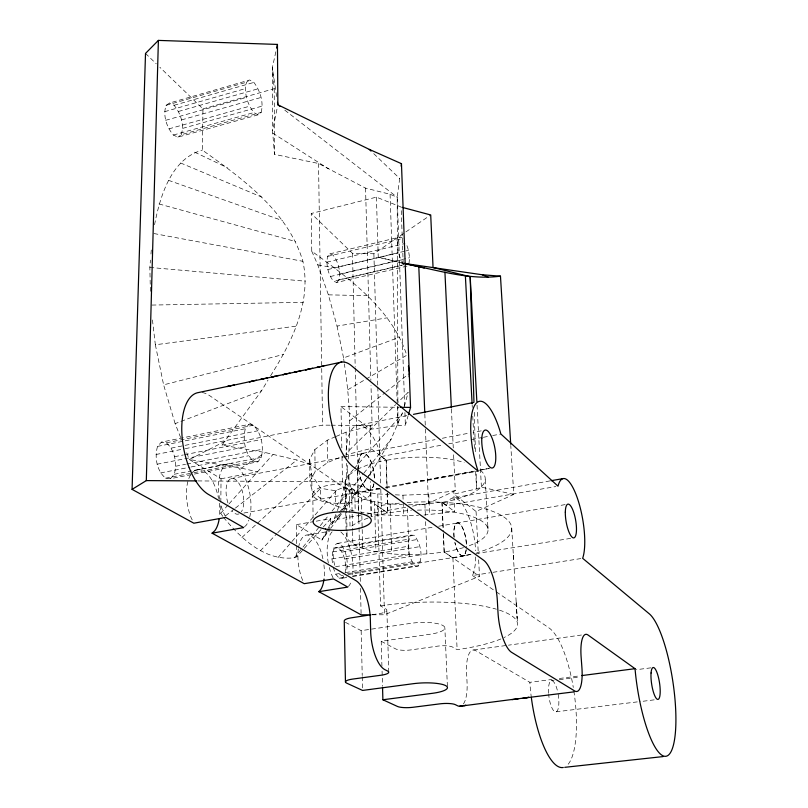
<?xml version="1.0" encoding="UTF-8"?>
<svg xmlns="http://www.w3.org/2000/svg" width="808" height="808" viewBox="0 0 808 808"><rect width="100%" height="100%" fill="white"/><g stroke="black" fill="none" stroke-linecap="round" stroke-linejoin="round"><path stroke-width="0.61" stroke-dasharray="4.04 3.03" d="M222.816 516.332L220.715 513.242L220.806 503.394M220.826 502.162L221.038 478.77L189.385 459.53L185.709 450.268M270.589 375.801C291.819 342.097 311.676 302.212 302.899 261.317C287.991 211.363 242.865 178.982 202.333 150.086L202.959 108.898L159.873 67.296M348.187 459.096C351.44 427.452 349.137 395.435 344.39 364.065M352.51 576.558L418.342 565.974C423.463 556.49 420.786 543.4 414.1 535.29L410.979 535.149L335.209 547.895L332.765 551.894L331.967 558.934L332.724 564.762M418.342 565.974L415.231 565.974C408.434 557.894 405.687 544.602 410.979 535.149M150.389 291.284L149.844 267.438L150.45 260.125M150.965 254.035L151.47 247.935M409.01 263.489L409.555 257.712L408.505 250.318L406.151 243.258M328.008 528.503L330.23 524.291L330.795 518.615L314.857 521.413M345.077 572.902C346.42 564.297 345.006 554.339 338.603 547.976L335.209 547.895M337.34 510.575L340.491 502.404L346.087 477.811L347.622 464.085M397.869 401.485L397.203 197.273L400.011 176.053M341.34 511.757L344.784 505.323L346.208 493.526L343.703 487.305L335.28 490.719L320.614 488.284L311.747 474.851L309.656 459.348L314.857 449.571L327.21 440.259L334.987 436.916M336.744 282.446L338.976 279.81C340.673 271.276 338.471 261.964 333.068 255.136L329.886 253.853L327.594 256.409C325.836 265.004 328.058 274.427 333.563 281.275L336.744 282.446L407.02 266.115M261.307 457.399C263.852 446.309 261.641 433.452 253.389 425.23L248.753 424.463L161.347 442.148L157.54 446.41C154.348 457.318 156.681 470.559 165.549 478.185L170.538 478.649L257.954 461.802L261.307 457.399L192.647 470.7M257.954 461.802L253.328 461.227C244.854 453.025 242.632 439.906 245.309 428.725L248.753 424.463M261.146 112.433C263.852 102.03 260.206 90.799 253.894 82.406L249.652 79.992L169.498 103.04L166.034 105.363C162.721 115.605 166.579 127.068 173.367 135.037L177.901 137.148L258.075 114.827L261.146 112.433L181.285 134.694L177.901 137.148M258.075 114.827L253.843 112.565C247.399 104.141 243.673 92.738 246.511 82.254L249.652 79.992M170.538 478.649L174.255 474.256C177.306 463.439 174.993 450.47 166.347 442.814L161.347 442.148M404.697 406.272L397.203 197.273L390.072 194.263L365.539 188.113L318.524 163.489L274.488 154.358L272.559 130.724L277.366 107.252M181.285 134.694C184.446 124.533 180.679 113.251 174.043 105.293L169.498 103.04M154.54 224.755C160.115 196.324 171.033 158.873 202.333 150.086M275.831 51.783L272.336 67.731L272.559 130.724M367.064 478.265L372.165 471.155L391.234 438.946L403.071 411.282M404.343 406.545L408.161 392.345L396.536 403.768M341.824 447.986L340.976 406.596L370.316 429.3L397.95 425.442L405.374 425.159L408.111 415.767M327.806 530.705L332.401 523.402L336.896 511.737M327.452 529.553L321.897 540.087L296.475 524.634L296.657 544.43M360.721 515.171L337.32 519.271L340.764 512.838M354.045 510.949L335.562 505.909L320.766 498.829L311.939 490.395L309.919 481.124L315.15 471.62L327.583 462.56L344.329 455.581M409.373 554.601L333.037 567.105L335.684 574.165L339.178 578.205L342.572 578.154L343.764 576.114M310.797 464.782L296.889 460.035L265.408 452.581L221.937 445.117L261.58 390.729L268.014 380.063M346.117 530.452L345.097 481.346L348.915 475.064L355.51 470.438M327.149 531.745L321.897 540.087L329.916 529.422M330.644 528.452L342.299 512.807M343.026 511.787L366.337 479.275M332.401 523.402L339.895 513.545M342.905 509.606L367.66 477.063M368.408 476.084L372.165 471.155M330.23 524.291L338.653 513.302M339.421 512.312L344.784 505.323M340.491 502.404L363.125 474.094M363.913 473.114L391.234 438.946M327.594 256.409L403.101 238.38L400.152 236.996L398.112 239.532C396.688 248.288 398.859 257.671 404.081 264.842L333.563 281.275M223.513 517.373C241.006 538.411 264.64 561.409 294.375 557.773L302.232 548.036M303.01 547.067L319.503 526.624M320.291 525.655L328.927 514.949M332.068 511.05L346.208 493.526M337.32 519.271L340.118 515.847M277.942 557.601L291.112 542.481M291.93 541.532L336.381 490.486M346.087 477.811L353.55 469.327M354.379 468.377L402.435 413.646M220.715 513.242L228.25 504.778M229.088 503.828L273.043 454.389M294.375 557.773L296.768 556.803L303.404 549.349M304.232 548.42L322.493 527.927M323.321 526.998L330.795 518.615M348.349 586.436L349.531 585.123A29.765 12.191 80.9 0 0 351.48 580.548M260.277 550.874L276.892 533.634M277.76 532.735L320.614 488.284L320.766 498.829M349.157 450.359L395.647 404.646M244.531 526.786L246.268 525.17A33.29 15.382 79.8 0 0 248.814 520.14M241.915 537.421L311.625 473.781M349.723 420.766L385.002 392.739M385.982 391.961L409.505 373.276M225.493 515.817L234.421 508.848M235.411 508.07L296.889 460.035M376.417 197.152L378.245 257.207L403.192 263.246L401.121 207.04L376.417 197.152L311.242 213.494L352.48 253.318L373.882 253.762L404.879 232.603M405.909 231.896L430.714 214.968M225.109 441.239L189.385 459.53L241.35 468.135L265.408 452.581M368.004 518.069L358.651 521.574L350.046 527.109L349.743 513.484M347.834 389.729L364.984 379.689M366.054 379.063L406.788 355.227C391.617 308.858 349.561 278.72 311.757 251.207L311.242 213.494M412.444 506.111L428.462 503.313L455.288 490.638L453.5 452.965M455.288 490.638L453.732 490.991L453.884 494.142L476.053 511.454L513.767 494.425L510.787 445.511M336.098 436.441L346.087 432.139L372.124 425.604L371.003 385.396M357.399 469.125L370.084 463.974L386.093 460.025L386.971 488.375M372.195 614.797L384.487 614.767L479.518 576.306L478.589 558.843M180.649 437.532L175.124 423.634L261.58 390.729M344.218 362.832L343.562 357.944L399.738 337.118M513.767 494.425L481.416 487.133L476.579 488.911L453.884 494.142L454.702 511.706L423.432 515.08M166.034 105.363L246.511 82.254M174.043 105.293L253.894 82.406M164.63 111.686L245.329 88.627M178.457 111.464L258.085 88.789M202.959 108.898L274.225 88.688L272.336 67.731L276.76 97.374M165.66 120.321L246.45 97.415M181.588 119.897L261.146 97.435M168.872 128.886L249.581 106.202M182.628 128.381L262.257 106.07M173.367 135.037L253.843 112.565M175.124 423.634L163.61 384.85L283.457 354.47M386.093 460.025L370.842 448.531L346.561 454.651L346.087 432.139M329.886 253.853L400.152 236.996M326.836 262.156L404.929 243.551M338.714 266.802L404.838 251.187M406.06 250.904L408.505 250.318M327.826 269.539L398.586 252.833M339.693 274.084L409.555 257.712M330.29 276.548L400.99 259.984M338.976 279.81L404.101 264.63M387.123 493.304L387.729 513.029L371.508 516.756L370.559 481.568M481.214 430.856L473.054 432.431M483.154 469.65L478.679 470.286L489.719 468.468M442.38 438.269L468.983 433.159M378.306 488.507L376.69 488.729L381.063 488.113L368.882 490.163M385.456 487.214L475.75 470.993M565.095 504.616L456.974 522.958M166.347 442.814L253.389 425.23M157.54 446.41L245.309 428.725M171.195 448.137L257.974 430.745M155.974 454.5L184.093 448.884M185.315 448.642L244.016 436.926M221.937 445.117L322.594 425.119L330.028 425.19M174.619 456.692L183.295 454.975M184.527 454.732L261.307 439.522M157.095 464.216L245.248 446.854M406.788 415.666L357.742 425.311M175.74 466.226L185.517 464.317M186.739 464.075L262.529 449.248M160.61 472.912L189.961 467.196M191.183 466.953L248.672 455.762M174.255 474.256L191.425 470.933M195.425 470.286L227.008 464.166M165.549 478.185L192.748 472.933M193.981 472.69L253.328 461.227M221.038 478.77L257.54 471.832L241.35 468.135M231.027 478.609L342.632 457.389M343.875 457.156L362.479 453.611M362.903 453.298L435.047 439.663M346.087 457.298A47.258 18.352 79.6 0 1 358.621 425.23A47.258 18.352 79.6 0 1 381.235 456.54L443.057 444.895M448.773 443.814L469.458 439.926M471.771 439.481L482.204 437.522M483.366 437.3L489.183 436.209M492.688 435.542L500.869 434.007M243.905 513.029L370.508 490.103M202.192 392.536A52.985 24.967 78.7 0 1 209.666 395.668L353.046 493.799L380.992 488.749M385.679 487.901L478.114 471.205M549.955 480.901L452.409 498.031M296.475 524.634L313.635 521.625M366.882 514.1L407.525 506.98M480.386 470.276A70.124 23.897 -2.1 0 1 442.067 502.344L446.38 505.586L555.843 486.547M464.58 555.47L465.145 555.369L462.459 555.823L471.468 554.379M307.868 535.007L329.482 531.27M581.447 635.017L508.474 645.178M337.401 543.42L433.724 527.058M438.663 526.22L457.187 523.069M338.603 547.976L414.1 535.29M332.765 551.894L408.818 539.158M342.057 552.066L417.342 539.491M311.757 251.207L317.776 264.852L328.391 294.839L337.037 326.089L387.315 317.807M331.967 558.934L408.232 546.289M344.652 559.045L419.867 546.622M345.713 567.085L420.998 554.793M335.684 574.165L339.37 573.569M345.521 572.569L411.949 561.812M347.43 573.67L420.453 561.873M348.086 574.549L463.206 555.904M339.178 578.205L346.541 577.023M352.672 576.033L415.231 565.974M342.572 578.154L346.299 577.558M475.71 556.985A42.107 14.433 80.5 0 1 472.468 575.528L489.931 572.801M493.021 572.317L582.649 558.298M372.165 614.676L379.538 613.565A12.595 3.414 -1.7 0 0 385.769 608.879L380.528 605.889L377.679 506.05A94.718 29.633 -2.1 0 1 401.031 503.01M559.277 679.7L579.821 676.983M570.589 538.38L475.962 553.631M654.177 699.849L639.926 701.647M345.45 622.352L361.156 630.654L411.019 623.311A24.189 6.292 -2.1 0 1 442.895 625.513A24.189 6.292 -2.1 0 1 430.129 634.23L381.224 641.279L381.931 666.166M637.27 701.889L556.268 711.787M474.619 471.155L471.246 471.63L472.761 471.428M468.317 472.337L463.812 472.973L465.347 472.761M460.903 473.68L456.409 474.316L457.964 474.104M453.52 475.013L449.026 475.649L450.601 475.437M446.168 476.346L441.673 476.983L443.259 476.76M438.835 477.669L434.351 478.306L435.946 478.084M431.522 478.993L427.048 479.629L428.664 479.397M424.24 480.305L419.766 480.942L421.402 480.709M416.979 481.619L412.514 482.255L414.161 482.022M405.293 483.558L409.747 482.921M473.69 649.986L506.707 645.42M488.749 468.6L485.82 468.994L487.274 468.802M152.449 319.978L155.348 344.784L296.475 326.089M463.418 703.93A29.512 10.413 82.3 0 0 467.064 682.679L466.58 672.519A28.613 9.777 82.2 0 1 475.68 650.632L529.866 682.316L551.985 679.447M559.399 678.488L579.316 675.902M395.395 494.809L402.95 495.193L428.755 494.193L453.732 490.991M408.555 504.849L424.907 504.222L441.915 502.071L454.702 511.706M551.147 680.73L553.995 680.376M346.167 532.967L347.177 538.714C358.409 550.793 376.407 551.642 391.729 553.924C409.212 555.197 426.786 554.54 444.117 551.935L479.518 576.306M650.844 667.842L636.351 669.691M360.075 511.969L378.376 514.625L403.667 515.827L418.483 515.262M151.975 305.071L303.364 302.323M197.879 480.922L342.521 481.851L387.729 513.029M331.26 425.2L372.124 425.604M340.976 406.596L399.364 407.283M328.391 294.839L367.347 295.698M343.703 487.305L354.722 490.426L377.78 493.92L389.103 494.486M345.097 481.346L346.097 487.547C360.045 502.829 383.113 503.273 402.404 504.657M149.844 267.438L305.363 281.184M317.776 264.852L335.31 268.054M153.924 233.542L302.899 261.317M401.041 262.964L403.475 263.489M378.245 257.207L404.495 263.408M159.024 203.959L295.688 241.552M168.468 180.305L282.649 220.665M180.527 162.943L261.479 196.98M194.637 152.167L227.401 167.721M381.224 641.279L395.668 648.915A11.635 2.909 -1.9 0 0 410.939 649.905L437.582 646.148A11.575 2.879 -2.2 0 1 452.763 647.158L457.126 649.652A96.889 25.23 -2.1 0 0 500.99 638.896M272.73 133.098L328.422 168.791M472.468 575.528L495.243 591.123M496.274 591.83L549.066 627.967A71.346 21.523 82 0 1 573.286 687.436M377.679 506.05L387.891 513.09A70.993 22.2 -2.1 0 1 411.363 510.424M443.481 534.482L444.259 551.985L452.904 557.954A94.718 29.633 -2.1 0 0 471.226 554.217M381.235 456.54L386.254 460.318A70.124 23.897 -2.1 0 1 464.166 462.459M284.83 110.181L397.203 197.273M373.73 153.661L399.718 178.528M145.511 53.429L156.287 63.822M192.203 519.898L191.122 517.706A33.027 15.847 79.8 0 1 190.627 474.851M225.311 516.312L223.17 511.868A33.29 15.382 79.8 0 1 220.564 503.687M302.808 580.508L301.859 578.407A29.563 12.574 81 0 1 298.364 548.753M333.048 577.892L331.169 573.65A29.765 12.191 80.9 0 1 329.028 566.368M337.037 326.089L343.562 357.944M155.348 344.784L163.61 384.85M516.464 606.323L516.09 601.031L517.524 623.867M513.615 559.389L513.231 553.874L516.211 602.596M517.11 617.554L516.999 616.039L517.292 620.12M516.878 613.262L516.595 609.373L516.696 610.888M487.911 527.907L487.82 526.432L487.981 529.159L485.164 477.892M511.727 528.028L513.363 555.55M388.749 672.145L386.881 610.151M477.043 405.222L481.416 487.133M472.155 404.919L472.286 407.424M472.751 416.201L474.468 448.794M475.649 471.367L476.579 488.911L476.084 472.589M476.053 511.454L478.326 553.854M447.39 686.285L444.854 627.745M451.419 409.02L453.268 447.945M452.904 557.954L457.126 649.652M442.067 502.344L443.259 529.503M441.915 502.071L443.239 531.987M443.289 533.24L444.117 551.935M428.755 494.193L429.604 514.837M424.816 413.989L425.382 427.826M425.432 429.088L428.462 503.313M424.907 504.222L425.412 516.666M425.604 521.645L426.897 553.985M404.919 412.565L405.374 425.159M407.434 508.636L409.08 554.662M402.95 495.193L403.162 501.263M403.202 502.475L403.667 515.827M390.072 194.263L397.142 401.566M397.314 406.596L397.95 425.442L397.889 406.535M390.153 504.061L391.729 553.924M386.254 460.318L387.133 488.648M387.264 492.88L387.891 513.09M474.266 412.322L475.518 453.753M373.882 253.762L377.76 385.83M377.801 387.093L380.649 483.952M380.79 488.981L384.487 614.767M377.78 493.92L378.376 514.625M382.073 671.135L382.507 686.073M374.538 501.738L375.922 551.813M365.539 188.113L370.872 380.366M370.216 425.877L370.842 448.531M370.084 463.974L370.418 476.538M370.418 493.981A28.906 9.686 -1.2 0 1 324.998 501.909A28.906 9.686 -1.2 0 1 329.492 485.113A28.906 9.686 -1.2 0 1 370.418 493.981L371.024 516.383M361.418 498.061L361.822 514.433M361.853 515.686L362.166 528.28M362.196 529.543L362.661 548.43M352.48 253.318L355.187 366.68M355.217 367.943L357.631 468.701M357.661 469.963L358.651 511.535M358.681 512.787L359.015 526.644M359.045 527.907L360.338 582.073M360.489 588.365L361.095 613.555M357.459 471.62L358.469 514.08M358.5 515.322L358.651 521.574M361.156 630.654L362.226 675.488M362.257 676.74L362.519 687.951M354.722 490.426L355.197 511.262M351.702 493.234L352.147 513.04M352.177 514.272L352.53 530.361M352.561 531.603L352.833 543.986M348.915 475.064L349.723 512.242M346.097 487.547L347.016 531.23M347.046 532.472L347.177 538.714M342.006 456.762L342.521 481.851M335.28 490.719L335.562 505.909M327.21 440.259L327.583 462.56M318.524 163.489L321.695 367.256M321.715 368.519L322.594 425.119M314.857 449.571L315.15 471.62M312.787 493.668L313.09 517.403M311.747 474.851L311.939 490.395M309.656 459.348L309.919 481.124M296.667 545.663L296.768 556.803M274.225 88.688L274.488 154.358M373.912 483.871A18.746 7.282 79.5 0 1 366.428 489.113A18.746 7.282 79.5 0 1 358.934 471.185M358.782 469.973A18.746 7.282 79.5 0 1 365.317 453.904A18.746 7.282 79.5 0 1 374.346 478.386M466.186 549.864A16.705 5.717 80.4 0 1 461.045 555.46A16.705 5.717 80.4 0 1 454.843 542.208M454.035 536.785A16.705 5.717 80.4 0 1 459.267 523.554A16.705 5.717 80.4 0 1 466.418 545.228M238.936 513.928A18.15 8.393 79.8 0 1 232.159 511.05M227.917 502.829A18.15 8.393 79.8 0 1 229.098 479.972A18.15 8.393 79.8 0 1 241.279 488.042A18.15 8.393 79.8 0 1 241.39 511.757M298.566 547.46A29.563 12.574 81 0 1 310.272 535.704A29.563 12.574 81 0 1 323.069 559.469M323.927 564.842A29.563 12.574 81 0 1 323.998 579.195M191.849 473.135A33.027 15.847 79.8 0 1 218.534 498.475M219.291 503.263A33.027 15.847 79.8 0 1 219.423 517.1M343.137 575.346A16.231 6.636 80.9 0 1 338.32 572.822M334.754 565.277A16.231 6.636 80.9 0 1 335.29 545.036A16.231 6.636 80.9 0 1 344.794 550.965A16.231 6.636 80.9 0 1 345.945 572.266M219.624 499.364A33.29 15.382 79.8 0 1 235.502 465.327A33.29 15.382 79.8 0 1 249.147 519.15M328.331 563.065A29.765 12.191 80.9 0 1 332.623 531.371M340.845 531.967A29.765 12.191 80.9 0 1 352.662 574.579M373.872 483.881A18.746 7.282 79.6 0 1 367.246 489.527A18.746 7.282 79.6 0 1 359.691 475.074M358.691 468.923A18.746 7.282 79.6 0 1 365.822 454.035A18.746 7.282 79.6 0 1 374.326 479.588M417.453 510.141A70.993 22.2 -2.1 0 1 482.588 521.665A70.993 22.2 -2.1 0 1 467.65 546.269M463.499 547.622A70.993 22.2 -2.1 0 1 444.259 551.985M407.101 502.546A94.718 29.633 -2.1 0 1 504.475 517.403A94.718 29.633 -2.1 0 1 476.811 552.712M446.38 505.586A42.107 14.433 80.5 0 1 463.247 505.424A42.107 14.433 80.5 0 1 475.599 550.723M466.166 549.733A16.705 5.727 80.5 0 1 461.176 555.389A16.705 5.727 80.5 0 1 455.005 542.925M454.096 537.451A16.705 5.727 80.5 0 1 459.621 523.645A16.705 5.727 80.5 0 1 466.368 547.521M531.391 697.92A71.346 21.523 82 0 1 529.866 682.316M573.862 691.052A71.346 21.523 82 0 1 566.186 766.135M499.485 610.161A96.889 25.23 -2.1 0 1 504.081 637.512M380.528 605.889A96.889 25.23 -2.1 0 1 496.385 609.202M558.187 694.345A15.786 4.757 82 0 1 555.682 711.929A15.786 4.757 82 0 1 548.672 694.466M548.571 693.244A15.786 4.757 82 0 1 551.48 680.649A15.786 4.757 82 0 1 557.732 691.961M353.046 493.799A47.258 18.352 79.6 0 1 346.41 463.368"/><path stroke-width="1.21" d="M323.998 579.195A29.563 12.574 81 0 1 320.695 589.699L318.847 591.668L347.753 587.093L333.522 578.952L304.242 583.669L212.08 533.189L243.662 527.604L225.846 517.423L193.839 523.2L132.078 489.375L146.319 480.598L158.388 40.4L277.447 44.42L277.871 104.777L279.861 106.323M132.078 489.375L145.511 53.429L158.388 40.4M409.252 376.851L409.505 373.276L408.414 366.054M401.182 166.155L401.465 163.681L369.246 149.369L277.871 104.777L277.498 102.313M276.639 48.096L277.447 44.42M408.454 414.575L410.545 407.414L401.465 163.681M212.08 533.189L214.787 530.755A33.027 15.847 79.8 0 0 219.14 519.19M312.605 368.216L305.485 369.902L341.734 362.034M319.776 366.781L316.877 367.478L324.008 365.792M256.439 380.184L249.369 381.851L308.404 369.206M263.539 378.76L260.469 379.487L267.549 377.821M274.659 376.387L271.629 377.114L278.72 375.437M285.85 374.003L282.851 374.72L289.951 373.044M297.102 371.609L294.132 372.316L301.253 370.64M234.401 384.881L227.361 386.537L252.48 381.113M230.543 385.78L198.586 392.526A52.985 24.967 78.7 0 0 182.244 438.542A52.985 24.967 78.7 0 0 208.444 494.415L355.813 580.568A33.118 13.372 81.7 0 1 370.357 619.807L370.65 631.159A32.219 12.564 82 0 0 384.972 669.701L387.618 671.024A12.787 3.03 -1.7 0 1 381.275 675.195L352.601 679.094A12.534 2.909 -1.6 0 0 346.672 683.134L362.58 690.436L413.171 683.709A24.533 5.575 -2.1 0 1 445.481 685.527A24.533 5.575 -2.1 0 1 432.492 693.304L382.891 699.758L382.538 687.315M413.484 414.353L473.316 402.576M551.076 480.699L562.873 478.649M512.019 699.678L518.281 698.678L459.681 706.273L466.044 705.334L464.206 705.596M522.412 698.375L528.826 697.344L515.554 699.132M581.821 675.579L635.027 668.681A73.033 18.029 81.4 0 0 661.035 754.581A73.033 18.029 81.4 0 0 675.074 700.374A73.033 18.029 81.4 0 0 649.238 613.777L582.649 558.298A43.198 12.15 80.1 0 0 577.488 498.496A43.198 12.15 80.1 0 0 558.025 486.174L500.869 434.007A48.642 15.554 79.4 0 0 474.872 405.02A48.642 15.554 79.4 0 0 478.114 471.205L351.43 365.671A54.883 21.432 78.7 0 0 328.381 397.698A54.883 21.432 78.7 0 0 353.763 467.246L483.527 560.176A34.148 11.363 81.1 0 1 497.344 600.798L498.001 612.444A33.189 10.666 81.3 0 0 511.595 652.339L574.68 690.961A30.32 8.787 81.6 0 0 581.911 667.58L581.134 657.177A29.381 8.232 81.5 0 1 588.062 635.038L635.027 668.681M564.752 767.327L663.014 756.591M526.16 697.779L574.064 691.86M405.919 264.024C437.118 269.811 468.398 280.426 500.475 276.164L510.717 444.249M146.319 480.598L196.627 480.911M400.606 407.303L410.545 407.414M404.434 263.428L482.275 274.771L500.475 276.164M404.495 263.408L424.22 268.014M476.841 401.445L470.175 276.7L433.048 267.509L430.714 214.968L402.303 207.363M482.275 274.771L488.153 277.154M382.891 699.758L397.496 706.465A11.787 2.575 -1.9 0 0 412.959 707.283L439.986 703.839A11.726 2.545 -2.2 0 1 455.359 704.667L457.57 705.768A29.512 10.413 82.3 0 0 461.661 705.647M318.847 591.668L361.125 614.817L370.963 614.797L351.278 617.827A12.362 3.283 -1.5 0 0 344.248 621.14L345.46 682.073M369.246 149.369L371.034 151.086M465.368 275.791L472.094 403.667M444.925 272.144L451.359 407.757M418.807 266.791L424.766 412.726M470.175 276.7L473.963 402.273M563.267 767.469A71.346 21.523 82 0 1 531.391 697.92M651.056 672.993A16.16 3.99 81.4 0 0 657.066 699.162A16.16 3.99 81.4 0 0 658.651 678.225A16.16 3.99 81.4 0 0 651.056 672.993M481.79 438.431A19.301 6.171 79.4 0 0 491.517 467.994A19.301 6.171 79.4 0 0 492.991 440.673A19.301 6.171 79.4 0 0 481.79 438.431M565.317 512.131A17.14 4.818 80.1 0 0 573.458 537.906A17.14 4.818 80.1 0 0 573.912 512.989A17.14 4.818 80.1 0 0 565.317 512.131M325.432 529.058A29.098 9.312 -1.3 0 0 371.155 521.362A29.098 9.312 -1.3 0 0 329.967 512.898A29.098 9.312 -1.3 0 0 325.432 529.058"/></g></svg>
